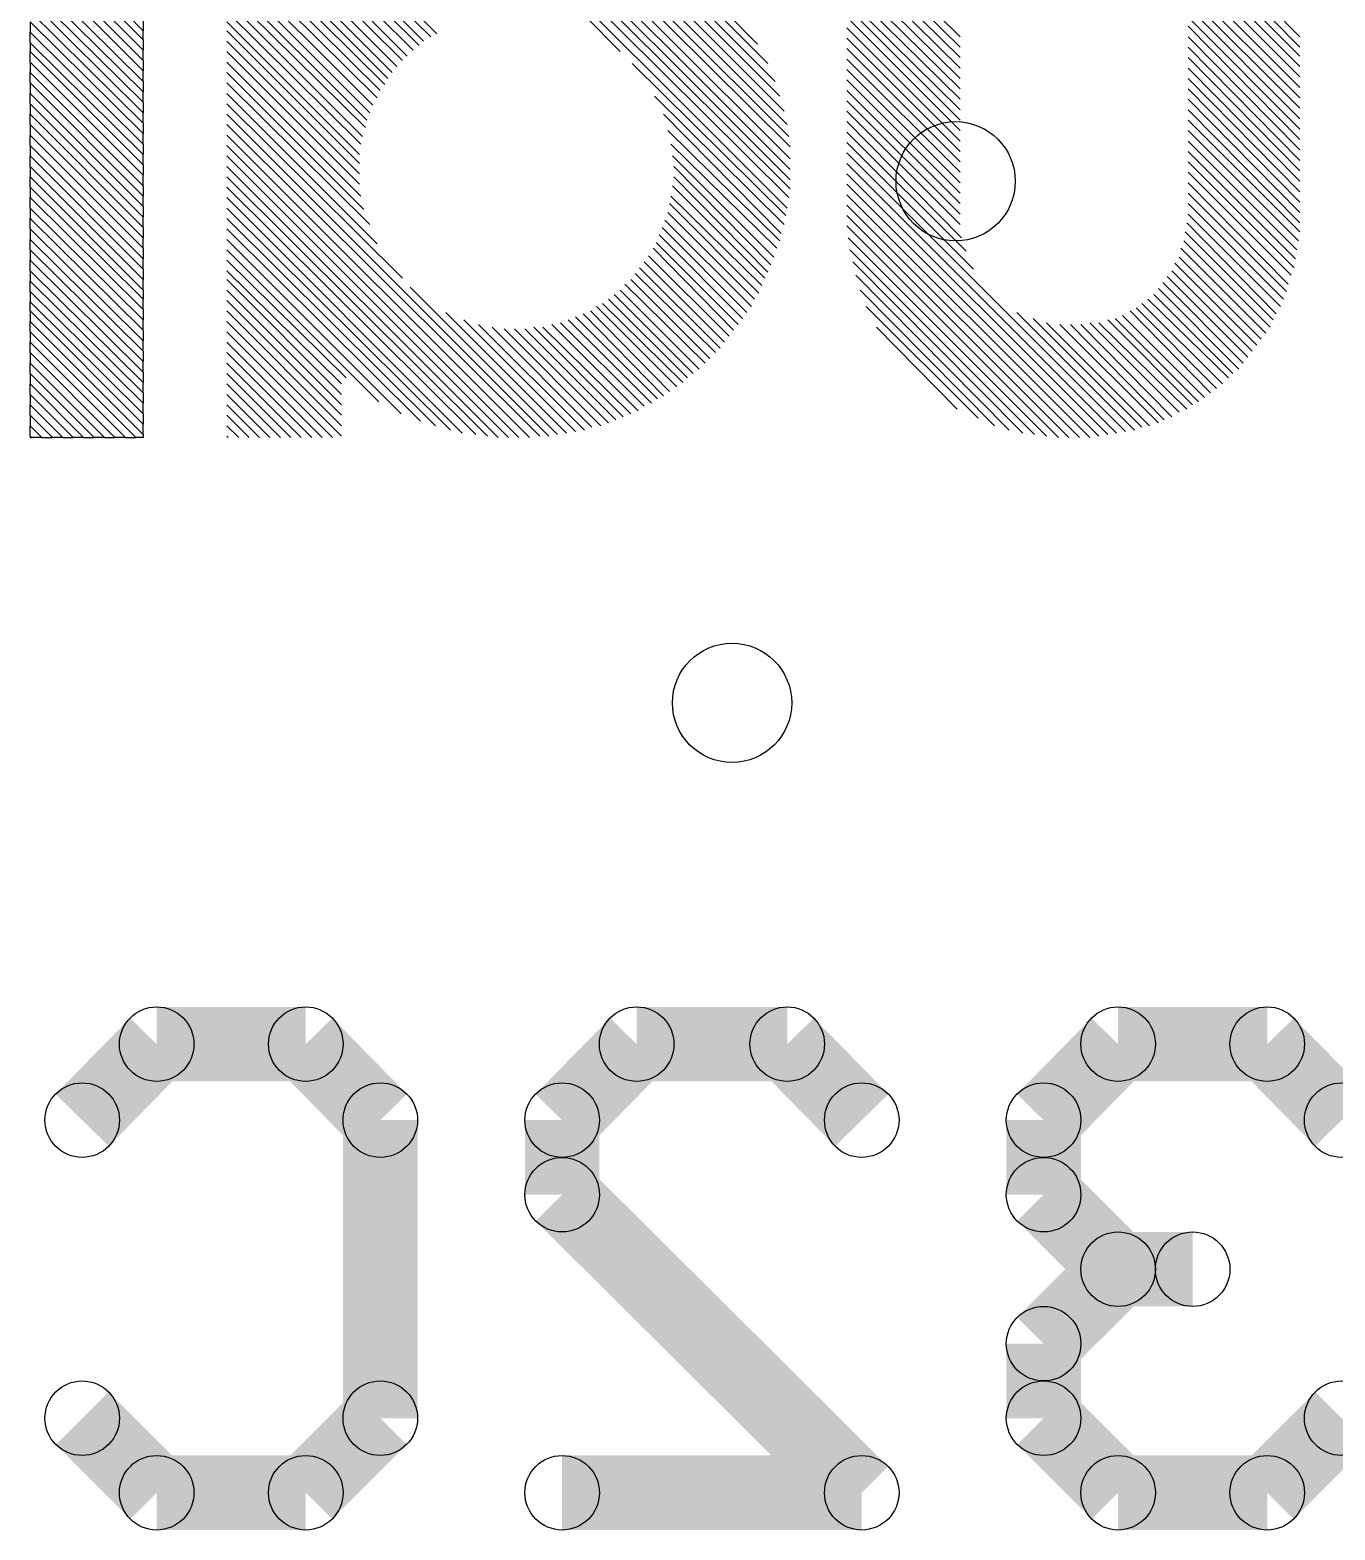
# Model space of a CAD drawing. Extents: x 0 to 23.8, y 0 to 22.7.
# Drawn here: x 4.422 to 6.646, y 12.596 to 15.152 of the extents above; entities that cross this region are included whole.
import ezdxf

# ---------------------------------------------------------------- set-up
doc = ezdxf.new("R2010")
doc.units = 0
doc.layers.get('0').update_dxf_attribs({"linetype": 'CONTINUOUS'})
doc.layers.add('XIAOESP32C3_GBO', color=7, linetype='CONTINUOUS')
doc.layers.add('XIAOESP32C3_TXT', color=14, linetype='CONTINUOUS')

# ---------------------------------------------------------------- blocks, each defined once
blk = doc.blocks.new('ROUND_14')
blk.add_circle((0, 0), 0.0635)
blk = doc.blocks.new('ROUND_3')
blk.add_circle((0, 0), 0)
blk = doc.blocks.new('ROUND_24')
blk.add_circle((0, 0), 0.1016)

msp = doc.modelspace()

# ---------------------------------------------------------------- linework, layer by layer
at = {"layer": 'XIAOESP32C3_GBO'}
for points in [[(4.75742, 15.45082), (5.08508, 15.1257)], [(5.07492, 15.11808), (4.75742, 15.43304)], [(4.75742, 15.41526), (5.06476, 15.10792)], [(5.05714, 15.1003), (4.75742, 15.39748)], [(4.75742, 15.3797), (5.04698, 15.09014)], [(5.715, 14.86662), (5.21208, 15.367)], [(5.22986, 15.367), (5.71754, 14.88186)], [(5.71754, 14.8971), (5.24764, 15.367)], [(5.26542, 15.367), (5.71754, 14.91488)], [(5.71754, 14.93266), (5.2832, 15.367)], [(5.03936, 15.07998), (4.75742, 15.36192)], [(4.75742, 15.34414), (5.03174, 15.06982)], [(5.42798, 15.11554), (5.1816, 15.36446)], [(5.19684, 15.36446), (5.71246, 14.84884)], [(5.30352, 15.36446), (5.71754, 14.95298)], [(5.715, 14.97076), (5.32384, 15.36192)], [(5.34416, 15.35938), (5.71246, 14.99108)], [(5.70738, 15.01394), (5.36702, 15.3543)], [(5.39242, 15.34668), (5.69976, 15.03934)], [(5.69214, 15.06474), (5.41782, 15.33906)], [(5.02666, 15.05966), (4.75742, 15.32636)], [(5.4483, 15.32636), (5.67944, 15.09522)], [(5.81406, 15.33144), (6.0071, 15.14094)], [(6.0071, 15.12316), (5.81406, 15.31366)], [(6.58622, 15.14094), (6.39572, 15.33398)], [(6.39572, 15.3162), (6.58622, 15.12316)], [(4.75742, 15.30858), (5.01904, 15.0495)], [(5.01396, 15.0368), (4.75742, 15.2908)], [(5.66166, 15.12824), (5.4864, 15.30604)], [(5.81406, 15.29588), (6.0071, 15.10538)], [(6.58622, 15.10792), (6.39572, 15.29842)], [(4.61518, 15.08252), (4.43484, 15.26286)], [(4.45262, 15.26286), (4.61518, 15.1003)], [(4.61518, 15.11808), (4.4704, 15.26286)], [(4.48818, 15.26286), (4.61518, 15.13586)], [(4.61518, 15.1511), (4.50596, 15.26286)], [(4.75742, 15.27302), (5.00634, 15.0241)], [(5.0927, 15.13332), (4.95808, 15.26794)], [(4.96824, 15.27556), (5.1054, 15.14094)], [(5.11556, 15.14602), (4.9784, 15.28318)], [(6.0071, 15.0876), (5.81406, 15.2781)], [(6.39572, 15.28064), (6.58622, 15.09014)], [(6.39572, 15.26286), (6.58622, 15.07236)], [(4.42214, 15.25524), (4.61518, 15.06474)], [(4.61518, 15.04696), (4.42214, 15.23746)], [(5.00126, 15.0114), (4.75742, 15.25524)], [(4.75742, 15.23746), (4.99618, 14.9987)], [(5.81406, 15.26032), (6.0071, 15.06982)], [(6.0071, 15.05204), (5.81406, 15.24254)], [(6.58622, 15.05458), (6.39572, 15.24508)], [(4.42214, 15.21968), (4.61518, 15.02918)], [(4.99364, 14.986), (4.75742, 15.21968)], [(5.81406, 15.22476), (6.0071, 15.03426)], [(6.39572, 15.2273), (6.58622, 15.0368)], [(4.61518, 15.0114), (4.42214, 15.2019)], [(4.75742, 15.2019), (4.98856, 14.97076)], [(6.0071, 15.01648), (5.81406, 15.20698)], [(5.81406, 15.19174), (6.0071, 14.9987)], [(6.58622, 15.01902), (6.39572, 15.20952)], [(6.39572, 15.19174), (6.58622, 15.00124)], [(4.42214, 15.18412), (4.61518, 14.99362)], [(4.61518, 14.97584), (4.42214, 15.16634)], [(4.42214, 15.16634), (4.42214, 15.14856)], [(4.61518, 15.16888), (4.61518, 15.1511)], [(4.98602, 14.95806), (4.75742, 15.18412)], [(4.75742, 15.16634), (4.98348, 14.94028)], [(6.0071, 14.98092), (5.81406, 15.17396)], [(6.58622, 14.98346), (6.39572, 15.17396)], [(4.42214, 15.13078), (4.42214, 15.14856)], [(4.42214, 15.14856), (4.61518, 14.95806)], [(4.61518, 15.13586), (4.61518, 15.1511)], [(4.61518, 15.13586), (4.61518, 15.11808)], [(4.98348, 14.92504), (4.75742, 15.1511)], [(5.81406, 15.15618), (6.0071, 14.96314)], [(6.0071, 14.94536), (5.81406, 15.1384)], [(6.39572, 15.15872), (6.58622, 14.96568)], [(6.58622, 14.9479), (6.39572, 15.14094)], [(4.61518, 14.94028), (4.42214, 15.13078)], [(4.42214, 15.13078), (4.42214, 15.11554)], [(4.42214, 15.09776), (4.42214, 15.11554)], [(4.42214, 15.11554), (4.61518, 14.9225)], [(4.61518, 15.1003), (4.61518, 15.11808)], [(4.75742, 15.13332), (4.98348, 14.90726)], [(4.98348, 14.88948), (4.75742, 15.11554)], [(5.81406, 15.12062), (6.0071, 14.92758)], [(6.39572, 15.12316), (6.58622, 14.93012)], [(4.61518, 14.90472), (4.42214, 15.09776)], [(4.42214, 15.09776), (4.42214, 15.07998)], [(4.61518, 15.1003), (4.61518, 15.08252)], [(4.75742, 15.09776), (4.98602, 14.86916)], [(5.70992, 14.83614), (5.4483, 15.09522)], [(6.0071, 14.9098), (5.81406, 15.10284)], [(5.81406, 15.08506), (6.0071, 14.89202)], [(6.58622, 14.91234), (6.39572, 15.10538)], [(6.39572, 15.0876), (6.58622, 14.89456)], [(4.42214, 15.0622), (4.42214, 15.07998)], [(4.42214, 15.07998), (4.61518, 14.88694)], [(4.61518, 14.86916), (4.42214, 15.0622)], [(4.42214, 15.0622), (4.42214, 15.04442)], [(4.61518, 15.06474), (4.61518, 15.08252)], [(4.61518, 15.06474), (4.61518, 15.04696)], [(4.9911, 14.8463), (4.75742, 15.07998)], [(4.75742, 15.0622), (5.00126, 14.8209)], [(6.0071, 14.87424), (5.81406, 15.06728)], [(6.58622, 14.87678), (6.39572, 15.06982)], [(4.42214, 15.02664), (4.42214, 15.04442)], [(4.42214, 15.04442), (4.61518, 14.85138)], [(4.61518, 15.02918), (4.61518, 15.04696)], [(5.01396, 14.78788), (4.75742, 15.04442)], [(5.70738, 14.8209), (5.4864, 15.03934)], [(5.81406, 15.0495), (6.0071, 14.85646)], [(6.39572, 15.05204), (6.58622, 14.859)], [(6.58622, 14.84122), (6.39572, 15.03426)], [(4.61518, 14.8336), (4.42214, 15.02664)], [(4.42214, 15.02664), (4.42214, 15.00886)], [(4.42214, 14.99108), (4.42214, 15.00886)], [(4.42214, 15.00886), (4.61518, 14.81582)], [(4.61518, 15.02918), (4.61518, 15.0114)], [(4.61518, 14.99362), (4.61518, 15.0114)], [(4.75742, 15.02664), (5.05714, 14.72946)], [(5.30606, 14.46022), (4.75742, 15.00886)], [(5.50164, 15.00886), (5.7023, 14.80566)], [(6.0071, 14.83868), (5.81406, 15.03172)], [(5.81406, 15.01394), (6.0071, 14.8209)], [(6.39572, 15.01648), (6.58622, 14.82344)], [(4.61518, 14.79804), (4.42214, 14.99108)], [(4.42214, 14.99108), (4.42214, 14.9733)], [(4.61518, 14.99362), (4.61518, 14.97584)], [(4.75742, 14.99108), (5.29082, 14.46022)], [(6.00964, 14.79804), (5.81406, 14.99616)], [(6.58622, 14.8082), (6.39572, 14.9987)], [(4.42214, 14.95552), (4.42214, 14.9733)], [(4.42214, 14.9733), (4.61518, 14.78026)], [(4.61518, 14.95806), (4.61518, 14.97584)], [(4.61518, 14.95806), (4.61518, 14.94028)], [(5.27304, 14.45768), (4.75742, 14.9733)], [(5.69976, 14.79296), (5.50926, 14.98092)], [(5.51434, 14.95806), (5.69468, 14.78026)], [(5.81406, 14.97838), (6.01726, 14.77518)], [(6.02996, 14.7447), (5.81406, 14.9606)], [(6.39572, 14.98092), (6.58368, 14.79296)], [(6.58114, 14.77772), (6.39572, 14.96314)], [(4.61518, 14.76248), (4.42214, 14.95552)], [(4.42214, 14.95552), (4.42214, 14.93774)], [(4.42214, 14.91996), (4.42214, 14.93774)], [(4.42214, 14.93774), (4.61518, 14.7447)], [(4.61518, 14.9225), (4.61518, 14.94028)], [(4.75742, 14.95552), (5.25526, 14.45768)], [(5.23748, 14.45768), (4.75742, 14.93774)], [(5.6896, 14.76502), (5.51688, 14.93774)], [(6.28904, 14.46784), (5.81406, 14.94282)], [(6.39572, 14.94536), (6.5786, 14.76248)], [(4.61518, 14.72692), (4.42214, 14.91996)], [(4.42214, 14.91996), (4.42214, 14.90218)], [(4.61518, 14.9225), (4.61518, 14.90472)], [(4.61518, 14.88694), (4.61518, 14.90472)], [(4.75742, 14.91996), (5.2197, 14.45768)], [(5.51942, 14.91996), (5.68452, 14.75232)], [(5.81406, 14.92504), (6.2738, 14.4653)], [(6.25856, 14.46276), (5.81406, 14.90726)], [(6.57606, 14.74724), (6.39572, 14.92758)], [(6.39572, 14.9098), (6.57098, 14.73454)], [(4.42214, 14.8844), (4.42214, 14.90218)], [(4.42214, 14.90218), (4.61518, 14.70914)], [(4.61518, 14.6939), (4.42214, 14.8844)], [(4.42214, 14.8844), (4.42214, 14.86662)], [(4.61518, 14.88694), (4.61518, 14.86916)], [(5.20192, 14.46022), (4.75742, 14.90218)], [(4.75742, 14.8844), (5.1816, 14.46276)], [(5.51688, 14.88694), (5.67436, 14.72946)], [(5.67944, 14.73962), (5.51942, 14.90218)], [(5.81406, 14.88948), (6.24332, 14.46022)], [(6.5659, 14.7193), (6.39572, 14.89202)], [(4.42214, 14.84884), (4.42214, 14.86662)], [(4.42214, 14.86662), (4.61518, 14.67612)], [(4.61518, 14.85138), (4.61518, 14.86916)], [(5.15874, 14.4653), (4.75742, 14.86662)], [(5.5118, 14.85646), (5.6642, 14.70406)], [(5.66928, 14.71676), (5.51434, 14.86916)], [(6.22808, 14.45768), (5.81406, 14.8717)], [(5.81406, 14.85392), (6.2103, 14.45768)], [(6.39572, 14.87424), (6.56336, 14.7066)], [(6.55828, 14.6939), (6.39572, 14.85646)], [(4.61518, 14.65834), (4.42214, 14.84884)], [(4.42214, 14.84884), (4.42214, 14.83106)], [(4.42214, 14.81328), (4.42214, 14.83106)], [(4.42214, 14.83106), (4.61518, 14.64056)], [(4.61518, 14.85138), (4.61518, 14.8336)], [(4.61518, 14.81582), (4.61518, 14.8336)], [(4.75742, 14.84884), (5.13842, 14.47038)], [(5.11302, 14.478), (4.75742, 14.83106)], [(5.50418, 14.82852), (5.6515, 14.6812)], [(5.65658, 14.6939), (5.50926, 14.84122)], [(6.19252, 14.45768), (5.81406, 14.83614)], [(6.39572, 14.83868), (6.5532, 14.6812)], [(4.61518, 14.62278), (4.42214, 14.81328)], [(4.42214, 14.81328), (4.42214, 14.7955)], [(4.61518, 14.81582), (4.61518, 14.79804)], [(4.75742, 14.81328), (5.08762, 14.48562)], [(5.49402, 14.80312), (5.63626, 14.66088)], [(5.64388, 14.67104), (5.4991, 14.81582)], [(5.81406, 14.81836), (6.17474, 14.45768)], [(6.39064, 14.8082), (6.5405, 14.65834)], [(6.54558, 14.6685), (6.39318, 14.82344)], [(4.42214, 14.77772), (4.42214, 14.7955)], [(4.42214, 14.7955), (4.61518, 14.605)], [(4.61518, 14.58722), (4.42214, 14.77772)], [(4.42214, 14.77772), (4.42214, 14.75994)], [(4.61518, 14.78026), (4.61518, 14.79804)], [(4.61518, 14.78026), (4.61518, 14.76248)], [(5.0546, 14.49832), (4.75742, 14.7955)], [(4.75742, 14.77772), (5.0165, 14.51864)], [(5.48386, 14.78026), (5.62102, 14.64056)], [(5.62864, 14.65072), (5.48894, 14.79042)], [(6.15442, 14.46022), (5.8166, 14.79804)], [(5.81914, 14.77772), (6.1341, 14.46276)], [(6.38302, 14.78026), (6.5278, 14.63548)], [(6.53542, 14.64564), (6.3881, 14.79296)], [(4.42214, 14.74216), (4.42214, 14.75994)], [(4.42214, 14.75994), (4.61518, 14.56944)], [(4.61518, 14.7447), (4.61518, 14.76248)], [(4.75742, 14.75994), (4.96062, 14.55928)], [(5.46862, 14.7574), (5.60578, 14.62024)], [(5.6134, 14.6304), (5.47624, 14.76756)], [(6.11378, 14.4653), (5.82422, 14.7574)], [(6.37286, 14.75486), (6.51256, 14.61516)], [(6.52018, 14.62532), (6.38048, 14.76502)], [(4.61518, 14.55166), (4.42214, 14.74216)], [(4.42214, 14.74216), (4.42214, 14.72438)], [(4.61518, 14.7447), (4.61518, 14.72692)], [(4.61518, 14.70914), (4.61518, 14.72692)], [(4.953, 14.54912), (4.75742, 14.74216)], [(4.75742, 14.72692), (4.953, 14.53134)], [(5.58038, 14.5923), (5.44576, 14.72692)], [(5.45338, 14.73708), (5.59054, 14.60246)], [(5.59816, 14.61008), (5.461, 14.74724)], [(5.8293, 14.73454), (6.09092, 14.47038)], [(6.36016, 14.732), (6.49732, 14.59484)], [(6.50494, 14.605), (6.36778, 14.74216)], [(4.42214, 14.7066), (4.42214, 14.72438)], [(4.42214, 14.72438), (4.61518, 14.53388)], [(4.61518, 14.5161), (4.42214, 14.7066)], [(4.42214, 14.7066), (4.42214, 14.68882)], [(4.61518, 14.70914), (4.61518, 14.6939)], [(4.953, 14.51356), (4.75742, 14.70914)], [(5.06984, 14.71422), (5.3213, 14.46276)], [(5.41782, 14.70152), (5.55244, 14.5669)], [(5.5626, 14.57452), (5.42798, 14.70914)], [(5.4356, 14.7193), (5.57276, 14.58468)], [(6.06552, 14.478), (5.83692, 14.70914)], [(6.47192, 14.5669), (6.3373, 14.70152)], [(6.34492, 14.71168), (6.48208, 14.57452)], [(6.4897, 14.58468), (6.35254, 14.72184)], [(4.42214, 14.67358), (4.42214, 14.68882)], [(4.42214, 14.68882), (4.61518, 14.49832)], [(4.61518, 14.67612), (4.61518, 14.6939)], [(4.61518, 14.67612), (4.61518, 14.65834)], [(4.953, 14.49578), (4.75742, 14.69136)], [(5.5245, 14.54404), (5.38734, 14.6812)], [(5.3975, 14.68628), (5.53466, 14.55166)], [(5.54228, 14.55928), (5.40766, 14.6939)], [(5.84708, 14.6812), (6.03758, 14.4907)], [(6.30682, 14.67866), (6.44398, 14.5415)], [(6.45414, 14.54912), (6.31698, 14.68628)], [(6.32714, 14.6939), (6.4643, 14.55928)], [(4.61518, 14.48054), (4.42214, 14.67358)], [(4.42214, 14.67358), (4.42214, 14.6558)], [(4.42214, 14.63802), (4.42214, 14.6558)], [(4.42214, 14.6558), (4.61518, 14.46276)], [(4.61518, 14.64056), (4.61518, 14.65834)], [(4.75742, 14.67358), (4.953, 14.478)], [(4.953, 14.46022), (4.75742, 14.6558)], [(5.1308, 14.67104), (5.33654, 14.4653)], [(5.35178, 14.46784), (5.16128, 14.65834)], [(5.18668, 14.65072), (5.36702, 14.47038)], [(5.45846, 14.5034), (5.31114, 14.65072)], [(5.32638, 14.65326), (5.46862, 14.51102)], [(5.48132, 14.5161), (5.33908, 14.65834)], [(5.35178, 14.66342), (5.49148, 14.52372)], [(5.50164, 14.5288), (5.36448, 14.6685)], [(5.37718, 14.67358), (5.5118, 14.53642)], [(6.10362, 14.67104), (6.30428, 14.47038)], [(6.31698, 14.47546), (6.13156, 14.66088)], [(6.15442, 14.65326), (6.32968, 14.478)], [(6.34492, 14.48308), (6.17728, 14.65072)], [(6.19506, 14.65072), (6.35508, 14.48816)], [(6.36778, 14.49324), (6.21284, 14.65072)], [(6.22808, 14.65326), (6.38048, 14.50086)], [(6.39318, 14.50594), (6.24332, 14.65326)], [(6.25856, 14.65834), (6.40334, 14.51356)], [(6.4135, 14.51864), (6.27126, 14.66088)], [(6.28396, 14.66596), (6.42366, 14.52626)], [(6.43382, 14.53388), (6.29666, 14.67358)], [(4.60248, 14.45768), (4.42214, 14.63802)], [(4.42214, 14.63802), (4.42214, 14.62024)], [(4.61518, 14.64056), (4.61518, 14.62278)], [(4.75742, 14.63802), (4.93776, 14.45768)], [(5.37972, 14.47546), (5.20954, 14.64564)], [(5.22986, 14.6431), (5.39496, 14.478)], [(5.40766, 14.48308), (5.24764, 14.6431)], [(5.26542, 14.6431), (5.42036, 14.48816)], [(5.43306, 14.49324), (5.28066, 14.64564)], [(5.2959, 14.64564), (5.44576, 14.49832)], [(6.00202, 14.50594), (5.86486, 14.64564)], [(4.42214, 14.62024), (4.5847, 14.45768)], [(4.42214, 14.60246), (4.42214, 14.62024)], [(4.56692, 14.45768), (4.42214, 14.60246)], [(4.42214, 14.60246), (4.42214, 14.58468)], [(4.61518, 14.605), (4.61518, 14.62278)], [(4.61518, 14.605), (4.61518, 14.58722)], [(4.91998, 14.45768), (4.75742, 14.62024)], [(4.75742, 14.60246), (4.9022, 14.45768)], [(4.42214, 14.58468), (4.54914, 14.45768)], [(4.42214, 14.5669), (4.42214, 14.58468)], [(4.61518, 14.56944), (4.61518, 14.58722)], [(4.88442, 14.45768), (4.75742, 14.58468)], [(4.53136, 14.45768), (4.42214, 14.5669)], [(4.42214, 14.5669), (4.42214, 14.54912)], [(4.42214, 14.54912), (4.51358, 14.45768)], [(4.42214, 14.53134), (4.42214, 14.54912)], [(4.61518, 14.56944), (4.61518, 14.55166)], [(4.61518, 14.53388), (4.61518, 14.55166)], [(4.75742, 14.5669), (4.86664, 14.45768)], [(4.84886, 14.45768), (4.75742, 14.54912)], [(4.4958, 14.45768), (4.42214, 14.53134)], [(4.42214, 14.53134), (4.42214, 14.51356)], [(4.61518, 14.53388), (4.61518, 14.5161)], [(4.75742, 14.53134), (4.83108, 14.45768)], [(4.42214, 14.51356), (4.47802, 14.45768)], [(4.42214, 14.49578), (4.42214, 14.51356)], [(4.46024, 14.45768), (4.42214, 14.49578)], [(4.42214, 14.49578), (4.42214, 14.478)], [(4.61518, 14.49832), (4.61518, 14.5161)], [(4.61518, 14.49832), (4.61518, 14.48054)], [(4.8133, 14.45768), (4.75742, 14.51356)], [(4.75742, 14.49578), (4.79552, 14.45768)], [(4.42214, 14.478), (4.44246, 14.45768)], [(4.42214, 14.46022), (4.42214, 14.478)], [(4.61518, 14.46276), (4.61518, 14.48054)], [(4.77774, 14.45768), (4.75742, 14.478)], [(4.42468, 14.45768), (4.42214, 14.46022)], [(4.42214, 14.46022), (4.42214, 14.45768)], [(4.42214, 14.45768), (4.42468, 14.45768)], [(4.44246, 14.45768), (4.42468, 14.45768)], [(4.44246, 14.45768), (4.46024, 14.45768)], [(4.47802, 14.45768), (4.46024, 14.45768)], [(4.47802, 14.45768), (4.4958, 14.45768)], [(4.51358, 14.45768), (4.4958, 14.45768)], [(4.51358, 14.45768), (4.53136, 14.45768)], [(4.54914, 14.45768), (4.53136, 14.45768)], [(4.54914, 14.45768), (4.56692, 14.45768)], [(4.5847, 14.45768), (4.56692, 14.45768)], [(4.5847, 14.45768), (4.60248, 14.45768)], [(4.61518, 14.45768), (4.60248, 14.45768)], [(4.61518, 14.46276), (4.61518, 14.45768)], [(4.75742, 14.46022), (4.75996, 14.45768)]]:
    msp.add_lwpolyline(points, dxfattribs=at)
at = {"layer": 'XIAOESP32C3_GBO', "const_width": 0.127}
for points in [[(4.51104, 13.29436), (4.63804, 13.4239)], [(4.63804, 13.4239), (4.89204, 13.4239)], [(4.89204, 13.4239), (5.01904, 13.29436)], [(5.45592, 13.4239), (5.32892, 13.29436)], [(5.71246, 13.4239), (5.45592, 13.4239)], [(5.83946, 13.29436), (5.71246, 13.4239)], [(6.27634, 13.4239), (6.14934, 13.29436)], [(6.53034, 13.4239), (6.27634, 13.4239)], [(6.65734, 13.29436), (6.53034, 13.4239)], [(5.01904, 13.29436), (5.01904, 12.78636)], [(5.32892, 13.29436), (5.32892, 13.16736)], [(6.14934, 13.29436), (6.14934, 13.16736)], [(5.32892, 13.16736), (5.83946, 12.65936)], [(6.14934, 13.16736), (6.27634, 13.04036)], [(6.27634, 13.04036), (6.14934, 12.91336)], [(6.40334, 13.04036), (6.27634, 13.04036)], [(6.14934, 12.91336), (6.14934, 12.78636)], [(4.63804, 12.65936), (4.51104, 12.78636)], [(5.01904, 12.78636), (4.89204, 12.65936)], [(6.14934, 12.78636), (6.27634, 12.65936)], [(6.53034, 12.65936), (6.65734, 12.78636)], [(4.89204, 12.65936), (4.63804, 12.65936)], [(5.83946, 12.65936), (5.32892, 12.65936)], [(6.27634, 12.65936), (6.53034, 12.65936)]]:
    msp.add_lwpolyline(points, dxfattribs=at)

# ---------------------------------------------------------------- block references
at = {"layer": 'XIAOESP32C3_GBO'}
for name, p in [('ROUND_3', (4.75742, 15.1511)), ('ROUND_3', (4.61518, 15.1511)), ('ROUND_3', (4.61518, 15.1511)), ('ROUND_3', (4.42214, 15.14856)), ('ROUND_3', (4.42214, 15.14856)), ('ROUND_3', (5.11556, 15.14602)), ('ROUND_3', (6.0071, 15.14094)), ('ROUND_3', (5.1054, 15.14094)), ('ROUND_3', (6.58622, 15.14094)), ('ROUND_3', (6.39572, 15.14094)), ('ROUND_3', (5.81406, 15.1384)), ('ROUND_3', (4.61518, 15.13586)), ('ROUND_3', (4.61518, 15.13586)), ('ROUND_3', (5.0927, 15.13332)), ('ROUND_3', (4.75742, 15.13332)), ('ROUND_3', (4.42214, 15.13078)), ('ROUND_3', (4.42214, 15.13078)), ('ROUND_3', (5.66166, 15.12824)), ('ROUND_3', (5.08508, 15.1257)), ('ROUND_3', (6.0071, 15.12316)), ('ROUND_3', (6.58622, 15.12316)), ('ROUND_3', (6.39572, 15.12316)), ('ROUND_3', (5.81406, 15.12062)), ('ROUND_3', (5.07492, 15.11808)), ('ROUND_3', (4.61518, 15.11808)), ('ROUND_3', (4.61518, 15.11808)), ('ROUND_3', (5.42798, 15.11554)), ('ROUND_3', (4.75742, 15.11554)), ('ROUND_3', (4.42214, 15.11554)), ('ROUND_3', (4.42214, 15.11554)), ('ROUND_3', (5.06476, 15.10792)), ('ROUND_3', (6.58622, 15.10792)), ('ROUND_3', (6.0071, 15.10538)), ('ROUND_3', (6.39572, 15.10538)), ('ROUND_3', (5.81406, 15.10284)), ('ROUND_3', (5.05714, 15.1003)), ('ROUND_3', (4.61518, 15.1003)), ('ROUND_3', (4.61518, 15.1003)), ('ROUND_3', (4.75742, 15.09776)), ('ROUND_3', (4.42214, 15.09776)), ('ROUND_3', (4.42214, 15.09776)), ('ROUND_3', (5.67944, 15.09522)), ('ROUND_3', (5.4483, 15.09522)), ('ROUND_3', (5.04698, 15.09014)), ('ROUND_3', (6.58622, 15.09014)), ('ROUND_3', (6.0071, 15.0876)), ('ROUND_3', (6.39572, 15.0876)), ('ROUND_3', (5.81406, 15.08506)), ('ROUND_3', (4.61518, 15.08252)), ('ROUND_3', (4.61518, 15.08252)), ('ROUND_3', (5.03936, 15.07998)), ('ROUND_3', (4.75742, 15.07998)), ('ROUND_3', (4.42214, 15.07998)), ('ROUND_3', (4.42214, 15.07998)), ('ROUND_3', (6.58622, 15.07236)), ('ROUND_3', (6.0071, 15.06982)), ('ROUND_3', (5.03174, 15.06982)), ('ROUND_3', (6.39572, 15.06982)), ('ROUND_3', (5.81406, 15.06728)), ('ROUND_3', (5.69214, 15.06474)), ('ROUND_3', (4.61518, 15.06474)), ('ROUND_3', (4.61518, 15.06474)), ('ROUND_3', (4.75742, 15.0622)), ('ROUND_3', (4.42214, 15.0622)), ('ROUND_3', (4.42214, 15.0622)), ('ROUND_3', (5.02666, 15.05966)), ('ROUND_3', (6.58622, 15.05458)), ('ROUND_3', (6.0071, 15.05204)), ('ROUND_3', (6.39572, 15.05204)), ('ROUND_3', (5.81406, 15.0495)), ('ROUND_3', (5.01904, 15.0495)), ('ROUND_3', (4.61518, 15.04696)), ('ROUND_3', (4.61518, 15.04696)), ('ROUND_3', (4.75742, 15.04442)), ('ROUND_3', (4.42214, 15.04442)), ('ROUND_3', (4.42214, 15.04442)), ('ROUND_3', (5.69976, 15.03934)), ('ROUND_3', (5.4864, 15.03934)), ('ROUND_3', (5.01396, 15.0368)), ('ROUND_3', (6.58622, 15.0368)), ('ROUND_3', (6.0071, 15.03426)), ('ROUND_3', (6.39572, 15.03426)), ('ROUND_3', (5.81406, 15.03172)), ('ROUND_3', (4.61518, 15.02918)), ('ROUND_3', (4.61518, 15.02918)), ('ROUND_3', (4.75742, 15.02664)), ('ROUND_3', (4.42214, 15.02664)), ('ROUND_3', (4.42214, 15.02664)), ('ROUND_3', (5.00634, 15.0241)), ('ROUND_3', (6.58622, 15.01902)), ('ROUND_3', (6.0071, 15.01648)), ('ROUND_3', (6.39572, 15.01648)), ('ROUND_3', (5.81406, 15.01394)), ('ROUND_3', (5.70738, 15.01394)), ('ROUND_3', (5.00126, 15.0114)), ('ROUND_3', (4.61518, 15.0114)), ('ROUND_3', (4.61518, 15.0114)), ('ROUND_3', (4.75742, 15.00886)), ('ROUND_3', (4.42214, 15.00886)), ('ROUND_3', (4.42214, 15.00886)), ('ROUND_3', (5.50164, 15.00886)), ('ROUND_3', (6.58622, 15.00124)), ('ROUND_3', (6.0071, 14.9987)), ('ROUND_3', (4.99618, 14.9987)), ('ROUND_3', (6.39572, 14.9987)), ('ROUND_3', (5.81406, 14.99616)), ('ROUND_3', (4.61518, 14.99362)), ('ROUND_3', (4.61518, 14.99362)), ('ROUND_3', (5.71246, 14.99108)), ('ROUND_3', (4.75742, 14.99108)), ('ROUND_3', (4.42214, 14.99108)), ('ROUND_3', (4.42214, 14.99108)), ('ROUND_3', (4.99364, 14.986)), ('ROUND_3', (6.58622, 14.98346)), ('ROUND_3', (6.0071, 14.98092)), ('ROUND_3', (5.50926, 14.98092)), ('ROUND_3', (6.39572, 14.98092)), ('ROUND_3', (5.81406, 14.97838)), ('ROUND_3', (4.61518, 14.97584)), ('ROUND_3', (4.61518, 14.97584)), ('ROUND_3', (4.75742, 14.9733)), ('ROUND_3', (4.42214, 14.9733)), ('ROUND_3', (4.42214, 14.9733)), ('ROUND_3', (5.715, 14.97076)), ('ROUND_3', (4.98856, 14.97076)), ('ROUND_3', (6.58622, 14.96568)), ('ROUND_3', (6.0071, 14.96314)), ('ROUND_3', (6.39572, 14.96314)), ('ROUND_3', (5.81406, 14.9606)), ('ROUND_3', (4.98602, 14.95806)), ('ROUND_3', (4.61518, 14.95806)), ('ROUND_3', (4.61518, 14.95806)), ('ROUND_3', (5.51434, 14.95806)), ('ROUND_3', (4.75742, 14.95552)), ('ROUND_3', (4.42214, 14.95552)), ('ROUND_3', (4.42214, 14.95552)), ('ROUND_3', (5.71754, 14.95298)), ('ROUND_3', (6.58622, 14.9479)), ('ROUND_3', (6.0071, 14.94536)), ('ROUND_3', (6.39572, 14.94536)), ('ROUND_3', (5.81406, 14.94282)), ('ROUND_3', (4.98348, 14.94028)), ('ROUND_3', (4.61518, 14.94028)), ('ROUND_3', (4.61518, 14.94028)), ('ROUND_3', (4.75742, 14.93774)), ('ROUND_3', (4.42214, 14.93774)), ('ROUND_3', (4.42214, 14.93774)), ('ROUND_3', (5.51688, 14.93774)), ('ROUND_3', (5.71754, 14.93266)), ('ROUND_3', (6.58622, 14.93012)), ('ROUND_3', (6.0071, 14.92758)), ('ROUND_3', (6.39572, 14.92758)), ('ROUND_3', (5.81406, 14.92504)), ('ROUND_3', (4.98348, 14.92504)), ('ROUND_3', (4.61518, 14.9225)), ('ROUND_3', (4.61518, 14.9225)), ('ROUND_3', (4.75742, 14.91996)), ('ROUND_3', (4.42214, 14.91996)), ('ROUND_3', (4.42214, 14.91996)), ('ROUND_3', (5.51942, 14.91996)), ('ROUND_3', (5.71754, 14.91488)), ('ROUND_3', (6.58622, 14.91234)), ('ROUND_3', (6.0071, 14.9098)), ('ROUND_3', (6.39572, 14.9098)), ('ROUND_3', (5.81406, 14.90726)), ('ROUND_3', (4.98348, 14.90726)), ('ROUND_3', (4.61518, 14.90472)), ('ROUND_3', (4.61518, 14.90472)), ('ROUND_3', (4.75742, 14.90218)), ('ROUND_3', (4.42214, 14.90218)), ('ROUND_3', (4.42214, 14.90218)), ('ROUND_3', (5.51942, 14.90218)), ('ROUND_3', (5.71754, 14.8971)), ('ROUND_3', (6.58622, 14.89456)), ('ROUND_3', (6.0071, 14.89202)), ('ROUND_3', (6.39572, 14.89202)), ('ROUND_3', (5.81406, 14.88948)), ('ROUND_3', (4.98348, 14.88948)), ('ROUND_3', (4.61518, 14.88694)), ('ROUND_3', (4.61518, 14.88694)), ('ROUND_3', (5.51688, 14.88694)), ('ROUND_3', (4.75742, 14.8844)), ('ROUND_3', (4.42214, 14.8844)), ('ROUND_3', (4.42214, 14.8844)), ('ROUND_3', (5.71754, 14.88186)), ('ROUND_3', (6.58622, 14.87678)), ('ROUND_3', (6.0071, 14.87424)), ('ROUND_3', (6.39572, 14.87424)), ('ROUND_3', (5.81406, 14.8717)), ('ROUND_3', (4.98602, 14.86916)), ('ROUND_3', (4.61518, 14.86916)), ('ROUND_3', (4.61518, 14.86916)), ('ROUND_3', (5.51434, 14.86916)), ('ROUND_3', (5.715, 14.86662)), ('ROUND_3', (4.75742, 14.86662)), ('ROUND_3', (4.42214, 14.86662)), ('ROUND_3', (4.42214, 14.86662)), ('ROUND_3', (6.58622, 14.859)), ('ROUND_3', (6.0071, 14.85646)), ('ROUND_3', (5.5118, 14.85646)), ('ROUND_3', (6.39572, 14.85646)), ('ROUND_3', (5.81406, 14.85392)), ('ROUND_3', (4.61518, 14.85138)), ('ROUND_3', (4.61518, 14.85138)), ('ROUND_3', (5.71246, 14.84884)), ('ROUND_3', (4.75742, 14.84884)), ('ROUND_3', (4.42214, 14.84884)), ('ROUND_3', (4.42214, 14.84884)), ('ROUND_3', (4.9911, 14.8463)), ('ROUND_3', (5.50926, 14.84122)), ('ROUND_3', (6.58622, 14.84122)), ('ROUND_3', (6.0071, 14.83868)), ('ROUND_3', (6.39572, 14.83868)), ('ROUND_3', (5.81406, 14.83614)), ('ROUND_3', (5.70992, 14.83614)), ('ROUND_3', (4.61518, 14.8336)), ('ROUND_3', (4.61518, 14.8336)), ('ROUND_3', (4.75742, 14.83106)), ('ROUND_3', (4.42214, 14.83106)), ('ROUND_3', (4.42214, 14.83106)), ('ROUND_3', (5.50418, 14.82852)), ('ROUND_3', (6.58622, 14.82344)), ('ROUND_3', (6.39318, 14.82344)), ('ROUND_3', (6.0071, 14.8209)), ('ROUND_3', (5.00126, 14.8209)), ('ROUND_3', (5.70738, 14.8209)), ('ROUND_3', (5.81406, 14.81836)), ('ROUND_3', (4.61518, 14.81582)), ('ROUND_3', (4.61518, 14.81582)), ('ROUND_3', (5.4991, 14.81582)), ('ROUND_3', (4.75742, 14.81328)), ('ROUND_3', (4.42214, 14.81328)), ('ROUND_3', (4.42214, 14.81328)), ('ROUND_3', (6.58622, 14.8082)), ('ROUND_3', (6.39064, 14.8082)), ('ROUND_3', (5.7023, 14.80566)), ('ROUND_3', (5.49402, 14.80312)), ('ROUND_3', (5.8166, 14.79804)), ('ROUND_3', (6.00964, 14.79804)), ('ROUND_3', (4.61518, 14.79804)), ('ROUND_3', (4.61518, 14.79804)), ('ROUND_3', (4.75742, 14.7955)), ('ROUND_3', (4.42214, 14.7955)), ('ROUND_3', (4.42214, 14.7955)), ('ROUND_3', (5.69976, 14.79296)), ('ROUND_3', (6.58368, 14.79296)), ('ROUND_3', (6.3881, 14.79296)), ('ROUND_3', (5.48894, 14.79042)), ('ROUND_3', (5.01396, 14.78788)), ('ROUND_3', (4.61518, 14.78026)), ('ROUND_3', (4.61518, 14.78026)), ('ROUND_3', (5.48386, 14.78026)), ('ROUND_3', (5.69468, 14.78026)), ('ROUND_3', (6.38302, 14.78026)), ('ROUND_3', (5.81914, 14.77772)), ('ROUND_3', (4.75742, 14.77772)), ('ROUND_3', (4.42214, 14.77772)), ('ROUND_3', (4.42214, 14.77772)), ('ROUND_3', (6.58114, 14.77772)), ('ROUND_3', (6.01726, 14.77518)), ('ROUND_3', (5.47624, 14.76756)), ('ROUND_3', (5.6896, 14.76502)), ('ROUND_3', (6.38048, 14.76502)), ('ROUND_3', (4.61518, 14.76248)), ('ROUND_3', (4.61518, 14.76248)), ('ROUND_3', (6.5786, 14.76248)), ('ROUND_3', (4.75742, 14.75994)), ('ROUND_3', (4.42214, 14.75994)), ('ROUND_3', (4.42214, 14.75994)), ('ROUND_3', (5.82422, 14.7574)), ('ROUND_3', (5.46862, 14.7574)), ('ROUND_3', (6.37286, 14.75486)), ('ROUND_3', (5.68452, 14.75232)), ('ROUND_3', (5.461, 14.74724)), ('ROUND_3', (6.57606, 14.74724)), ('ROUND_3', (6.02996, 14.7447)), ('ROUND_3', (4.61518, 14.7447)), ('ROUND_3', (4.61518, 14.7447)), ('ROUND_3', (6.36778, 14.74216)), ('ROUND_3', (4.75742, 14.74216)), ('ROUND_3', (4.42214, 14.74216)), ('ROUND_3', (4.42214, 14.74216)), ('ROUND_3', (5.67944, 14.73962)), ('ROUND_3', (5.45338, 14.73708)), ('ROUND_3', (5.8293, 14.73454)), ('ROUND_3', (6.57098, 14.73454)), ('ROUND_3', (6.36016, 14.732)), ('ROUND_3', (5.05714, 14.72946)), ('ROUND_3', (5.67436, 14.72946)), ('ROUND_3', (4.75742, 14.72692)), ('ROUND_3', (4.61518, 14.72692)), ('ROUND_3', (4.61518, 14.72692)), ('ROUND_3', (5.44576, 14.72692)), ('ROUND_3', (4.42214, 14.72438)), ('ROUND_3', (4.42214, 14.72438)), ('ROUND_3', (6.35254, 14.72184)), ('ROUND_3', (5.4356, 14.7193)), ('ROUND_3', (6.5659, 14.7193)), ('ROUND_3', (5.66928, 14.71676)), ('ROUND_3', (5.06984, 14.71422)), ('ROUND_3', (6.34492, 14.71168)), ('ROUND_3', (5.83692, 14.70914)), ('ROUND_3', (4.75742, 14.70914)), ('ROUND_3', (4.61518, 14.70914)), ('ROUND_3', (4.61518, 14.70914)), ('ROUND_3', (5.42798, 14.70914)), ('ROUND_3', (4.42214, 14.7066)), ('ROUND_3', (4.42214, 14.7066)), ('ROUND_3', (6.56336, 14.7066)), ('ROUND_3', (5.6642, 14.70406)), ('ROUND_3', (6.3373, 14.70152)), ('ROUND_3', (5.41782, 14.70152)), ('ROUND_3', (6.32714, 14.6939)), ('ROUND_3', (4.61518, 14.6939)), ('ROUND_3', (4.61518, 14.6939)), ('ROUND_3', (5.40766, 14.6939)), ('ROUND_3', (5.65658, 14.6939)), ('ROUND_3', (6.55828, 14.6939)), ('ROUND_3', (4.75742, 14.69136)), ('ROUND_3', (4.42214, 14.68882)), ('ROUND_3', (4.42214, 14.68882)), ('ROUND_3', (6.31698, 14.68628)), ('ROUND_3', (5.3975, 14.68628)), ('ROUND_3', (5.84708, 14.6812)), ('ROUND_3', (5.38734, 14.6812)), ('ROUND_3', (5.6515, 14.6812)), ('ROUND_3', (6.5532, 14.6812)), ('ROUND_3', (6.30682, 14.67866)), ('ROUND_3', (4.61518, 14.67612)), ('ROUND_3', (4.61518, 14.67612)), ('ROUND_3', (6.29666, 14.67358)), ('ROUND_3', (4.75742, 14.67358)), ('ROUND_3', (4.42214, 14.67358)), ('ROUND_3', (4.42214, 14.67358)), ('ROUND_3', (5.37718, 14.67358)), ('ROUND_3', (6.10362, 14.67104)), ('ROUND_3', (5.1308, 14.67104)), ('ROUND_3', (5.64388, 14.67104)), ('ROUND_3', (5.36448, 14.6685)), ('ROUND_3', (6.54558, 14.6685)), ('ROUND_3', (6.28396, 14.66596)), ('ROUND_3', (5.35178, 14.66342)), ('ROUND_3', (6.27126, 14.66088)), ('ROUND_3', (6.13156, 14.66088)), ('ROUND_3', (5.63626, 14.66088)), ('ROUND_3', (6.25856, 14.65834)), ('ROUND_3', (4.61518, 14.65834)), ('ROUND_3', (4.61518, 14.65834)), ('ROUND_3', (5.16128, 14.65834)), ('ROUND_3', (5.33908, 14.65834)), ('ROUND_3', (6.5405, 14.65834)), ('ROUND_3', (4.75742, 14.6558)), ('ROUND_3', (4.42214, 14.6558)), ('ROUND_3', (4.42214, 14.6558)), ('ROUND_3', (6.24332, 14.65326)), ('ROUND_3', (6.22808, 14.65326)), ('ROUND_3', (6.15442, 14.65326)), ('ROUND_3', (5.32638, 14.65326)), ('ROUND_3', (6.21284, 14.65072)), ('ROUND_3', (6.19506, 14.65072)), ('ROUND_3', (6.17728, 14.65072)), ('ROUND_3', (5.18668, 14.65072)), ('ROUND_3', (5.31114, 14.65072)), ('ROUND_3', (5.62864, 14.65072)), ('ROUND_3', (5.86486, 14.64564)), ('ROUND_3', (5.20954, 14.64564)), ('ROUND_3', (5.28066, 14.64564)), ('ROUND_3', (5.2959, 14.64564)), ('ROUND_3', (6.53542, 14.64564)), ('ROUND_3', (5.22986, 14.6431)), ('ROUND_3', (5.24764, 14.6431)), ('ROUND_3', (5.26542, 14.6431)), ('ROUND_3', (4.61518, 14.64056)), ('ROUND_3', (4.61518, 14.64056)), ('ROUND_3', (5.62102, 14.64056)), ('ROUND_3', (4.75742, 14.63802)), ('ROUND_3', (4.42214, 14.63802)), ('ROUND_3', (4.42214, 14.63802)), ('ROUND_3', (6.5278, 14.63548)), ('ROUND_3', (5.6134, 14.6304)), ('ROUND_3', (6.52018, 14.62532)), ('ROUND_3', (4.61518, 14.62278)), ('ROUND_3', (4.61518, 14.62278)), ('ROUND_3', (4.75742, 14.62024)), ('ROUND_3', (4.42214, 14.62024)), ('ROUND_3', (4.42214, 14.62024)), ('ROUND_3', (5.60578, 14.62024)), ('ROUND_3', (6.51256, 14.61516)), ('ROUND_3', (5.59816, 14.61008)), ('ROUND_3', (6.50494, 14.605)), ('ROUND_3', (4.61518, 14.605)), ('ROUND_3', (4.61518, 14.605)), ('ROUND_3', (4.75742, 14.60246)), ('ROUND_3', (4.42214, 14.60246)), ('ROUND_3', (4.42214, 14.60246)), ('ROUND_3', (5.59054, 14.60246)), ('ROUND_3', (6.49732, 14.59484)), ('ROUND_3', (5.58038, 14.5923)), ('ROUND_3', (4.61518, 14.58722)), ('ROUND_3', (4.61518, 14.58722)), ('ROUND_3', (6.4897, 14.58468)), ('ROUND_3', (4.75742, 14.58468)), ('ROUND_3', (4.42214, 14.58468)), ('ROUND_3', (4.42214, 14.58468)), ('ROUND_3', (5.57276, 14.58468)), ('ROUND_3', (6.48208, 14.57452)), ('ROUND_3', (5.5626, 14.57452)), ('ROUND_3', (4.61518, 14.56944)), ('ROUND_3', (4.61518, 14.56944)), ('ROUND_3', (6.47192, 14.5669)), ('ROUND_3', (4.75742, 14.5669)), ('ROUND_3', (4.42214, 14.5669)), ('ROUND_3', (4.42214, 14.5669)), ('ROUND_3', (5.55244, 14.5669)), ('ROUND_3', (6.4643, 14.55928)), ('ROUND_3', (4.96062, 14.55928)), ('ROUND_3', (5.54228, 14.55928)), ('ROUND_3', (4.61518, 14.55166)), ('ROUND_3', (4.61518, 14.55166)), ('ROUND_3', (5.53466, 14.55166)), ('ROUND_3', (6.45414, 14.54912)), ('ROUND_3', (4.953, 14.54912)), ('ROUND_3', (4.75742, 14.54912)), ('ROUND_3', (4.42214, 14.54912)), ('ROUND_3', (4.42214, 14.54912)), ('ROUND_3', (5.5245, 14.54404)), ('ROUND_3', (6.44398, 14.5415)), ('ROUND_3', (5.5118, 14.53642)), ('ROUND_3', (6.43382, 14.53388)), ('ROUND_3', (4.61518, 14.53388)), ('ROUND_3', (4.61518, 14.53388)), ('ROUND_3', (4.953, 14.53134)), ('ROUND_3', (4.75742, 14.53134)), ('ROUND_3', (4.42214, 14.53134)), ('ROUND_3', (4.42214, 14.53134)), ('ROUND_3', (5.50164, 14.5288)), ('ROUND_3', (6.42366, 14.52626)), ('ROUND_3', (5.49148, 14.52372)), ('ROUND_3', (6.4135, 14.51864)), ('ROUND_3', (5.0165, 14.51864)), ('ROUND_3', (4.61518, 14.5161)), ('ROUND_3', (4.61518, 14.5161)), ('ROUND_3', (5.48132, 14.5161)), ('ROUND_3', (6.40334, 14.51356)), ('ROUND_3', (4.953, 14.51356)), ('ROUND_3', (4.75742, 14.51356)), ('ROUND_3', (4.42214, 14.51356)), ('ROUND_3', (4.42214, 14.51356)), ('ROUND_3', (5.46862, 14.51102)), ('ROUND_3', (6.39318, 14.50594)), ('ROUND_3', (6.00202, 14.50594)), ('ROUND_3', (5.45846, 14.5034)), ('ROUND_3', (6.38048, 14.50086)), ('ROUND_3', (5.0546, 14.49832)), ('ROUND_3', (4.61518, 14.49832)), ('ROUND_3', (4.61518, 14.49832)), ('ROUND_3', (5.44576, 14.49832)), ('ROUND_3', (4.953, 14.49578)), ('ROUND_3', (4.75742, 14.49578)), ('ROUND_3', (4.42214, 14.49578)), ('ROUND_3', (4.42214, 14.49578)), ('ROUND_3', (6.36778, 14.49324)), ('ROUND_3', (5.43306, 14.49324)), ('ROUND_3', (6.03758, 14.4907)), ('ROUND_3', (6.35508, 14.48816)), ('ROUND_3', (5.42036, 14.48816)), ('ROUND_3', (5.08762, 14.48562)), ('ROUND_3', (6.34492, 14.48308)), ('ROUND_3', (5.40766, 14.48308)), ('ROUND_3', (4.61518, 14.48054)), ('ROUND_3', (4.61518, 14.48054)), ('ROUND_3', (6.32968, 14.478)), ('ROUND_3', (6.06552, 14.478)), ('ROUND_3', (5.11302, 14.478)), ('ROUND_3', (4.953, 14.478)), ('ROUND_3', (4.75742, 14.478)), ('ROUND_3', (4.42214, 14.478)), ('ROUND_3', (4.42214, 14.478)), ('ROUND_3', (5.39496, 14.478)), ('ROUND_3', (6.31698, 14.47546)), ('ROUND_3', (5.37972, 14.47546)), ('ROUND_3', (6.30428, 14.47038)), ('ROUND_3', (6.09092, 14.47038)), ('ROUND_3', (5.13842, 14.47038)), ('ROUND_3', (5.36702, 14.47038)), ('ROUND_3', (6.28904, 14.46784)), ('ROUND_3', (5.35178, 14.46784)), ('ROUND_3', (6.2738, 14.4653)), ('ROUND_3', (6.11378, 14.4653)), ('ROUND_3', (5.15874, 14.4653)), ('ROUND_3', (5.33654, 14.4653)), ('ROUND_3', (6.25856, 14.46276)), ('ROUND_3', (6.1341, 14.46276)), ('ROUND_3', (5.3213, 14.46276)), ('ROUND_3', (5.1816, 14.46276)), ('ROUND_3', (4.61518, 14.46276)), ('ROUND_3', (4.61518, 14.46276)), ('ROUND_3', (6.24332, 14.46022)), ('ROUND_3', (6.15442, 14.46022)), ('ROUND_3', (5.30606, 14.46022)), ('ROUND_3', (5.29082, 14.46022)), ('ROUND_3', (5.20192, 14.46022)), ('ROUND_3', (4.953, 14.46022)), ('ROUND_3', (4.75742, 14.46022)), ('ROUND_3', (4.42214, 14.46022)), ('ROUND_3', (4.42214, 14.46022)), ('ROUND_3', (6.22808, 14.45768)), ('ROUND_3', (6.2103, 14.45768)), ('ROUND_3', (6.19252, 14.45768)), ('ROUND_3', (6.17474, 14.45768)), ('ROUND_3', (5.27304, 14.45768)), ('ROUND_3', (5.25526, 14.45768)), ('ROUND_3', (5.23748, 14.45768)), ('ROUND_3', (5.2197, 14.45768)), ('ROUND_3', (4.93776, 14.45768)), ('ROUND_3', (4.91998, 14.45768)), ('ROUND_3', (4.9022, 14.45768)), ('ROUND_3', (4.88442, 14.45768)), ('ROUND_3', (4.86664, 14.45768)), ('ROUND_3', (4.84886, 14.45768)), ('ROUND_3', (4.83108, 14.45768)), ('ROUND_3', (4.8133, 14.45768)), ('ROUND_3', (4.79552, 14.45768)), ('ROUND_3', (4.77774, 14.45768)), ('ROUND_3', (4.75996, 14.45768)), ('ROUND_3', (4.61518, 14.45768)), ('ROUND_3', (4.60248, 14.45768)), ('ROUND_3', (4.5847, 14.45768)), ('ROUND_3', (4.56692, 14.45768)), ('ROUND_3', (4.54914, 14.45768)), ('ROUND_3', (4.53136, 14.45768)), ('ROUND_3', (4.51358, 14.45768)), ('ROUND_3', (4.4958, 14.45768)), ('ROUND_3', (4.47802, 14.45768)), ('ROUND_3', (4.46024, 14.45768)), ('ROUND_3', (4.44246, 14.45768)), ('ROUND_3', (4.42468, 14.45768)), ('ROUND_3', (4.42214, 14.45768)), ('ROUND_3', (4.42468, 14.45768)), ('ROUND_3', (4.44246, 14.45768)), ('ROUND_3', (4.46024, 14.45768)), ('ROUND_3', (4.47802, 14.45768)), ('ROUND_3', (4.4958, 14.45768)), ('ROUND_3', (4.51358, 14.45768)), ('ROUND_3', (4.53136, 14.45768)), ('ROUND_3', (4.54914, 14.45768)), ('ROUND_3', (4.56692, 14.45768)), ('ROUND_3', (4.5847, 14.45768)), ('ROUND_3', (4.60248, 14.45768)), ('ROUND_14', (4.63804, 13.4239)), ('ROUND_14', (4.89204, 13.4239)), ('ROUND_14', (5.45592, 13.4239)), ('ROUND_14', (5.71246, 13.4239)), ('ROUND_14', (6.27634, 13.4239)), ('ROUND_14', (6.53034, 13.4239)), ('ROUND_14', (4.51104, 13.29436)), ('ROUND_14', (5.01904, 13.29436)), ('ROUND_14', (5.32892, 13.29436)), ('ROUND_14', (5.83946, 13.29436)), ('ROUND_14', (6.14934, 13.29436)), ('ROUND_14', (6.65734, 13.29436)), ('ROUND_14', (5.32892, 13.16736)), ('ROUND_14', (6.14934, 13.16736)), ('ROUND_14', (6.27634, 13.04036)), ('ROUND_14', (6.27634, 13.04036)), ('ROUND_14', (6.40334, 13.04036)), ('ROUND_14', (6.14934, 12.91336)), ('ROUND_14', (4.51104, 12.78636)), ('ROUND_14', (5.01904, 12.78636)), ('ROUND_14', (5.01904, 12.78636)), ('ROUND_14', (6.14934, 12.78636)), ('ROUND_14', (6.65734, 12.78636)), ('ROUND_14', (4.63804, 12.65936)), ('ROUND_14', (4.89204, 12.65936)), ('ROUND_14', (5.32892, 12.65936)), ('ROUND_14', (5.83946, 12.65936)), ('ROUND_14', (6.27634, 12.65936)), ('ROUND_14', (6.53034, 12.65936))]:
    msp.add_blockref(name, p, dxfattribs=at)
at = {"layer": 'XIAOESP32C3_TXT'}
for p in [(5.99948, 14.89456), (5.61848, 14.00556)]:
    msp.add_blockref('ROUND_24', p, dxfattribs=at)

doc.saveas('drawing.dxf')
